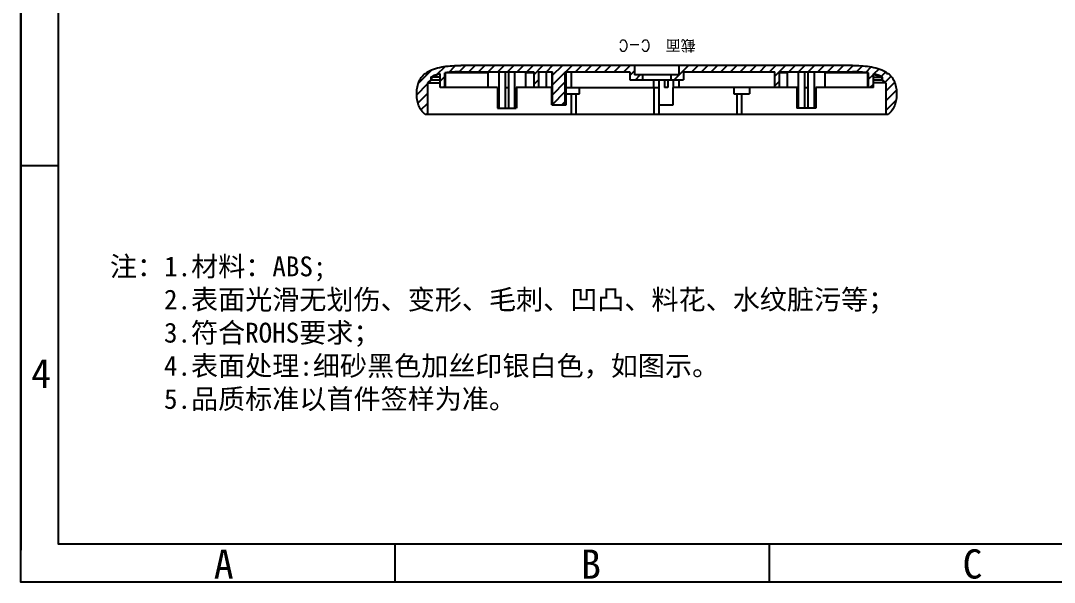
# Model space of a CAD drawing. Header units: millimetres. Extents: x 1791 to 2848, y -3889 to -2778.
# Drawn here: x 1794.7 to 2122.6, y -3282.3 to -3104.3 of the extents above; entities that cross this region are included whole.
import ezdxf

# ---------------------------------------------------------------- set-up
doc = ezdxf.new("R2010")
doc.units = ezdxf.units.MM
doc.styles.get("Standard").update_dxf_attribs({"font": 'txt.shx'})
doc.styles.add('宋体', font='')
doc.styles.get('宋体').set_extended_font_data('SimSun')

# ---------------------------------------------------------------- blocks, each defined once
blk = doc.blocks.new('A$C61A56A23')
for p, q in [((-297, 210), (-297, 4.23)), ((-292, 55), (-297, 55)), ((-247.5, -0.02), (-247.5, 5)), ((-198, -0.02), (-198, 5))]:
    blk.add_line(p, q)
for points in [[(-297, 210), (0, 210), (0, 0), (-297, 0)], [(-292, 205), (-5, 205), (-5, 5), (-292, 5)]]:
    blk.add_lwpolyline(points, close=True)
at = {"color": 7, "linetype": 'Continuous', "char_height": 3.86, "width": 2.6745, "attachment_point": 2, "style": '宋体'}
for s, insert in [('4', (-294.3, 29.5)), ('A', (-270.16, 4.31)), ('B', (-221.61, 4.31)), ('C', (-171.18, 4.34))]:
    blk.add_mtext(s, dxfattribs=dict(at, insert=insert))

msp = doc.modelspace()

# ---------------------------------------------------------------- hatches: boundary and pattern name
at = {"linetype": 'Continuous'}
h = msp.add_hatch(dxfattribs=at)
h.set_pattern_fill('XSEC0003', color=2, scale=2.175428, angle=225, style=0, pattern_type=0)
h.set_pattern_definition([(225, (2436.1522, -2710.4139), (1.53826, -1.53826), [])])
edge = h.paths.add_edge_path()
edge.add_line((1934.36, -3118.49), (1989.47, -3118.49))
edge.add_line((1989.47, -3118.49), (1989.47, -3121.49))
edge.add_line((1989.47, -3121.49), (1991.97, -3121.49))
edge.add_line((1991.97, -3121.49), (1991.97, -3122.99))
edge.add_line((1987.97, -3122.99), (1991.97, -3122.99))
edge.add_line((1987.97, -3120.49), (1987.97, -3122.99))
edge.add_line((1967.49, -3120.49), (1987.97, -3120.49))
edge.add_line((1967.49, -3130.99), (1967.49, -3120.49))
edge.add_line((1963.46, -3130.99), (1967.49, -3130.99))
edge.add_line((1963.46, -3130.99), (1963.46, -3120.49))
edge.add_line((1958.97, -3120.49), (1963.46, -3120.49))
edge.add_line((1958.97, -3120.49), (1958.97, -3125.49))
edge.add_line((1958.97, -3125.49), (1957.47, -3125.49))
edge.add_line((1957.47, -3120.49), (1957.47, -3125.49))
edge.add_line((1934.38, -3120.49), (1957.47, -3120.49))
edge.add_spline(control_points=[(1934.38, -3120.49), (1934.2, -3120.49), (1933.84, -3120.49), (1933.29, -3120.5), (1932.7, -3120.51), (1932.06, -3120.54), (1931.41, -3120.58), (1930.72, -3120.63), (1930, -3120.71), (1929.49, -3120.77), (1929.24, -3120.81)], knot_values=[0, 0, 0, 0, 0.125, 0.25, 0.375, 0.5, 0.625, 0.75, 0.875, 1, 1, 1, 1], degree=3, periodic=0)
edge.add_line((1929.24, -3125.49), (1929.24, -3120.81))
edge.add_line((1929.24, -3125.49), (1927.74, -3125.49))
edge.add_line((1927.74, -3125.49), (1927.74, -3121.09))
edge.add_spline(control_points=[(1927.74, -3121.09), (1927.57, -3121.13), (1927.23, -3121.22), (1926.74, -3121.36), (1926.24, -3121.53), (1925.75, -3121.72), (1925.26, -3121.95), (1924.94, -3122.13), (1924.78, -3122.23)], knot_values=[0, 0, 0, 0, 0.166667, 0.333333, 0.5, 0.666667, 0.833333, 1, 1, 1, 1], degree=3, periodic=0)
edge.add_line((1924.78, -3122.23), (1924.78, -3122.99))
edge.add_line((1924.78, -3122.99), (1923.79, -3123.98))
edge.add_line((1923.79, -3123.98), (1923.79, -3133.99))
edge.add_line((1923.79, -3133.99), (1923.06, -3133.99))
edge.add_spline(control_points=[(1923.06, -3133.99), (1922.82, -3133.8), (1922.37, -3133.41), (1921.78, -3132.71), (1921.29, -3131.94), (1920.92, -3131.12), (1920.65, -3130.26), (1920.48, -3129.37), (1920.38, -3128.46), (1920.36, -3127.82), (1920.36, -3127.49)], knot_values=[0, 0, 0, 0, 0.125, 0.25, 0.375, 0.5, 0.625, 0.75, 0.875, 1, 1, 1, 1], degree=3, periodic=0)
edge.add_spline(control_points=[(1920.36, -3127.49), (1920.36, -3127.16), (1920.38, -3126.51), (1920.48, -3125.58), (1920.66, -3124.68), (1920.93, -3123.82), (1921.31, -3123), (1921.79, -3122.24), (1922.38, -3121.57), (1922.82, -3121.17), (1923.06, -3120.99)], knot_values=[0, 0, 0, 0, 0.125, 0.25, 0.375, 0.5, 0.625, 0.75, 0.875, 1, 1, 1, 1], degree=3, periodic=0)
edge.add_line((1923.06, -3120.99), (1923.56, -3120.99))
edge.add_line((1923.56, -3120.99), (1923.56, -3120.91))
edge.add_spline(control_points=[(1923.56, -3120.91), (1923.56, -3120.85), (1923.58, -3120.74), (1923.67, -3120.58), (1923.75, -3120.51), (1923.8, -3120.48)], knot_values=[0, 0, 0, 0, 0.333333, 0.666667, 1, 1, 1, 1], degree=3, periodic=0)
edge.add_spline(control_points=[(1923.8, -3120.48), (1924.13, -3120.28), (1924.8, -3119.94), (1925.88, -3119.52), (1926.98, -3119.21), (1928.09, -3118.97), (1929.2, -3118.79), (1930.35, -3118.66), (1931.56, -3118.56), (1932.87, -3118.5), (1933.85, -3118.49), (1934.36, -3118.49)], knot_values=[0, 0, 0, 0, 0.111111, 0.222222, 0.333333, 0.444444, 0.555556, 0.666667, 0.777778, 0.888889, 1, 1, 1, 1], degree=3, periodic=0)
edge = h.paths.add_edge_path()
edge.add_line((2003.47, -3118.49), (2058.58, -3118.49))
edge.add_spline(control_points=[(2058.58, -3118.49), (2059.1, -3118.49), (2060.08, -3118.5), (2061.41, -3118.56), (2062.64, -3118.66), (2063.8, -3118.8), (2064.91, -3118.98), (2066.01, -3119.22), (2067.09, -3119.53), (2068.15, -3119.94), (2068.82, -3120.29), (2069.14, -3120.48)], knot_values=[0, 0, 0, 0, 0.111111, 0.222222, 0.333333, 0.444444, 0.555556, 0.666667, 0.777778, 0.888889, 1, 1, 1, 1], degree=3, periodic=0)
edge.add_spline(control_points=[(2069.14, -3120.48), (2069.19, -3120.51), (2069.27, -3120.58), (2069.36, -3120.74), (2069.38, -3120.85), (2069.38, -3120.91)], knot_values=[0, 0, 0, 0, 0.333333, 0.666667, 1, 1, 1, 1], degree=3, periodic=0)
edge.add_line((2069.38, -3120.99), (2069.38, -3120.91))
edge.add_line((2069.38, -3120.99), (2069.88, -3120.99))
edge.add_spline(control_points=[(2069.88, -3120.99), (2070.12, -3121.17), (2070.57, -3121.57), (2071.17, -3122.26), (2071.65, -3123.03), (2072.02, -3123.86), (2072.29, -3124.71), (2072.46, -3125.6), (2072.56, -3126.52), (2072.58, -3127.16), (2072.58, -3127.49)], knot_values=[0, 0, 0, 0, 0.125, 0.25, 0.375, 0.5, 0.625, 0.75, 0.875, 1, 1, 1, 1], degree=3, periodic=0)
edge.add_spline(control_points=[(2072.58, -3127.49), (2072.58, -3127.82), (2072.56, -3128.47), (2072.46, -3129.4), (2072.28, -3130.3), (2072.01, -3131.16), (2071.63, -3131.98), (2071.15, -3132.73), (2070.57, -3133.41), (2070.12, -3133.8), (2069.88, -3133.99)], knot_values=[0, 0, 0, 0, 0.125, 0.25, 0.375, 0.5, 0.625, 0.75, 0.875, 1, 1, 1, 1], degree=3, periodic=0)
edge.add_line((2069.88, -3133.99), (2069.15, -3133.99))
edge.add_line((2069.15, -3123.98), (2069.15, -3133.99))
edge.add_line((2069.15, -3123.98), (2068.16, -3122.99))
edge.add_line((2068.16, -3122.99), (2068.16, -3122.23))
edge.add_spline(control_points=[(2068.16, -3122.23), (2068, -3122.13), (2067.68, -3121.95), (2067.19, -3121.72), (2066.7, -3121.53), (2066.21, -3121.36), (2065.71, -3121.22), (2065.37, -3121.13), (2065.21, -3121.09)], knot_values=[0, 0, 0, 0, 0.166667, 0.333333, 0.5, 0.666667, 0.833333, 1, 1, 1, 1], degree=3, periodic=0)
edge.add_line((2065.21, -3125.49), (2065.21, -3121.09))
edge.add_line((2065.21, -3125.49), (2063.71, -3125.49))
edge.add_line((2063.71, -3125.49), (2063.71, -3120.81))
edge.add_spline(control_points=[(2063.71, -3120.81), (2063.46, -3120.78), (2062.98, -3120.71), (2062.27, -3120.64), (2061.59, -3120.58), (2060.92, -3120.54), (2060.28, -3120.52), (2059.67, -3120.5), (2059.11, -3120.49), (2058.74, -3120.49), (2058.56, -3120.49)], knot_values=[0, 0, 0, 0, 0.125, 0.25, 0.375, 0.5, 0.625, 0.75, 0.875, 1, 1, 1, 1], degree=3, periodic=0)
edge.add_line((2035.47, -3120.49), (2058.56, -3120.49))
edge.add_line((2035.47, -3125.49), (2035.47, -3120.49))
edge.add_line((2035.47, -3125.49), (2033.97, -3125.49))
edge.add_line((2033.97, -3125.49), (2033.97, -3120.49))
edge.add_line((2004.97, -3120.49), (2033.97, -3120.49))
edge.add_line((2004.97, -3120.49), (2004.97, -3122.99))
edge.add_line((2000.97, -3122.99), (2004.97, -3122.99))
edge.add_line((2000.97, -3121.49), (2000.97, -3122.99))
edge.add_line((2000.97, -3121.49), (2003.47, -3121.49))
edge.add_line((2003.47, -3118.49), (2003.47, -3121.49))

# ---------------------------------------------------------------- linework, layer by layer
at = {"color": 7, "linetype": 'Continuous'}
for p, q in [((2058.58, -3118.49), (1934.36, -3118.49)), ((1989.47, -3118.49), (1989.47, -3121.49)), ((2003.47, -3118.49), (2003.47, -3121.49)), ((1923.06, -3120.99), (1923.56, -3120.99)), ((1923.56, -3120.99), (1923.56, -3120.91)), ((1927.74, -3125.49), (1927.74, -3121.09)), ((1929.24, -3125.49), (1929.24, -3120.81)), ((1929.52, -3120.81), (1929.49, -3120.81)), ((1929.54, -3120.81), (1929.52, -3120.81)), ((1929.52, -3125.49), (1929.52, -3120.81)), ((1942.97, -3120.81), (1929.54, -3120.81)), ((1934.38, -3120.49), (1957.47, -3120.49)), ((1942.97, -3125.49), (1942.97, -3120.49)), ((1946.52, -3131.99), (1946.52, -3120.49)), ((1948.47, -3131.99), (1948.47, -3120.49)), ((1949.47, -3120.49), (1949.47, -3131.99)), ((1951.42, -3120.49), (1951.42, -3131.99)), ((1954.97, -3125.49), (1954.97, -3120.49)), ((1957.47, -3120.81), (1954.97, -3120.81)), ((1957.47, -3120.49), (1957.47, -3125.49)), ((1958.97, -3120.49), (1963.46, -3120.49)), ((1958.97, -3120.49), (1958.97, -3125.49)), ((1961.47, -3125.49), (1961.47, -3120.49)), ((1963.28, -3125.49), (1963.28, -3120.49)), ((1963.46, -3130.99), (1963.46, -3120.49)), ((1967.49, -3120.49), (1987.97, -3120.49)), ((1967.49, -3130.99), (1967.49, -3120.49)), ((1967.66, -3120.49), (1967.66, -3125.49)), ((1969.47, -3125.49), (1969.47, -3120.49)), ((1987.97, -3120.49), (1987.97, -3122.99)), ((2003.47, -3121.49), (1989.47, -3121.49)), ((1991.97, -3121.49), (1991.97, -3122.99)), ((2000.97, -3121.49), (2000.97, -3122.99)), ((2004.97, -3120.49), (2004.97, -3122.99)), ((2004.97, -3120.49), (2033.97, -3120.49)), ((2033.97, -3125.49), (2033.97, -3120.49)), ((2035.47, -3125.49), (2035.47, -3120.49)), ((2035.47, -3120.49), (2058.56, -3120.49)), ((2037.97, -3120.81), (2035.47, -3120.81)), ((2037.97, -3125.49), (2037.97, -3120.49)), ((2041.52, -3131.99), (2041.52, -3120.49)), ((2043.47, -3131.99), (2043.47, -3120.49)), ((2044.47, -3120.49), (2044.47, -3131.99)), ((2046.42, -3120.49), (2046.42, -3131.99)), ((2049.97, -3125.49), (2049.97, -3120.49)), ((2063.39, -3120.81), (2049.97, -3120.81)), ((2063.42, -3120.81), (2063.39, -3120.81)), ((2063.42, -3125.49), (2063.42, -3120.81)), ((2063.71, -3125.49), (2063.71, -3120.81)), ((2065.21, -3125.49), (2065.21, -3121.09)), ((2069.38, -3120.99), (2069.38, -3120.91)), ((2069.38, -3120.99), (2069.88, -3120.99)), ((1924.78, -3122.99), (1923.79, -3123.98)), ((1923.79, -3123.98), (1924.03, -3123.98)), ((1923.79, -3123.98), (1923.79, -3133.99)), ((1924.03, -3123.98), (1925.02, -3122.99)), ((1924.03, -3123.98), (1924.08, -3123.99)), ((1925.07, -3122.99), (1924.08, -3123.99)), ((1925.02, -3122.23), (1924.78, -3122.23)), ((1924.78, -3122.23), (1924.78, -3122.99)), ((1924.78, -3122.99), (1925.07, -3122.99)), ((1925.02, -3122.23), (1925.07, -3122.23)), ((1925.02, -3122.23), (1925.02, -3122.23)), ((1925.02, -3122.23), (1925.02, -3122.99)), ((1925.07, -3122.23), (1925.08, -3122.23)), ((1925.07, -3122.23), (1925.07, -3122.99)), ((1927.73, -3122.23), (1925.08, -3122.23)), ((1987.97, -3122.99), (2004.97, -3122.99)), ((1995.47, -3122.99), (1995.47, -3125.49)), ((1997.28, -3125.49), (1997.28, -3122.99)), ((1998.98, -3122.99), (1998.98, -3125.49)), ((1999.98, -3122.99), (1999.98, -3125.49)), ((2001.67, -3122.99), (2001.67, -3125.49)), ((2003.47, -3122.99), (2003.47, -3125.49)), ((2065.21, -3122.99), (2067.93, -3122.99)), ((2067.93, -3122.23), (2067.93, -3122.99)), ((2067.93, -3122.23), (2068.16, -3122.23)), ((2067.93, -3122.99), (2068.93, -3123.99)), ((2067.93, -3122.99), (2068.16, -3122.99)), ((2068.16, -3122.99), (2068.16, -3122.23)), ((2069.15, -3123.98), (2068.16, -3122.99)), ((2068.92, -3123.99), (2069.15, -3123.98)), ((2069.15, -3123.98), (2069.15, -3133.99)), ((1946.01, -3125.49), (1927.74, -3125.49)), ((1945.97, -3125.49), (1945.97, -3131.99)), ((1946.01, -3125.49), (1946.01, -3131.99)), ((1948.47, -3125.49), (1949.47, -3125.49)), ((1963.28, -3125.49), (1951.93, -3125.49)), ((1951.93, -3131.99), (1951.93, -3125.49)), ((1951.97, -3125.49), (1951.97, -3131.99)), ((1963.22, -3130.99), (1963.22, -3125.49)), ((1967.66, -3125.49), (1997.28, -3125.49)), ((1967.72, -3130.99), (1967.72, -3125.49)), ((1967.72, -3127.49), (1971.97, -3127.49)), ((1969.47, -3133.99), (1969.47, -3127.49)), ((1970.97, -3133.99), (1970.97, -3127.49)), ((1971.97, -3127.49), (1971.97, -3125.49)), ((1995.72, -3133.99), (1995.72, -3125.49)), ((1997.22, -3133.99), (1997.22, -3125.49)), ((1999.98, -3125.49), (1998.98, -3125.49)), ((2041.01, -3125.49), (2001.67, -3125.49)), ((2001.72, -3130.99), (2001.72, -3125.49)), ((2020.97, -3125.49), (2020.97, -3127.49)), ((2020.97, -3127.49), (2025.97, -3127.49)), ((2021.97, -3133.99), (2021.97, -3127.49)), ((2023.47, -3133.99), (2023.47, -3127.49)), ((2025.97, -3125.49), (2025.97, -3127.49)), ((2040.97, -3125.49), (2040.97, -3131.99)), ((2041.01, -3125.49), (2041.01, -3131.99)), ((2043.47, -3125.49), (2044.47, -3125.49)), ((2046.93, -3131.99), (2046.93, -3125.49)), ((2065.21, -3125.49), (2046.93, -3125.49)), ((2046.97, -3125.49), (2046.97, -3131.99)), ((1963.22, -3130.99), (1967.72, -3130.99)), ((1997.22, -3130.99), (2001.72, -3130.99)), ((2069.88, -3133.99), (1923.06, -3133.99)), ((1945.97, -3131.99), (1951.93, -3131.99)), ((2046.93, -3131.99), (2040.97, -3131.99))]:
    msp.add_line(p, q, dxfattribs=at)
for points, knots in [([(1923.8, -3120.48), (1924.57, -3120.01), (1926.27, -3119.33), (1928.94, -3118.79), (1931.64, -3118.53), (1933.45, -3118.49), (1934.36, -3118.49)], [0, 0, 0, 0, 0.249664, 0.499689, 0.749825, 1, 1, 1, 1]), ([(2058.58, -3118.49), (2059.49, -3118.49), (2061.3, -3118.53), (2064, -3118.79), (2066.67, -3119.33), (2068.37, -3120.01), (2069.14, -3120.48)], [0, 0, 0, 0, 0.250176, 0.500313, 0.750338, 1, 1, 1, 1]), ([(1920.36, -3127.49), (1920.36, -3126.88), (1920.43, -3125.66), (1920.85, -3123.87), (1921.71, -3122.24), (1922.58, -3121.36), (1923.06, -3120.99)], [0, 0, 0, 0, 0.250278, 0.500359, 0.750185, 1, 1, 1, 1]), ([(1923.56, -3120.91), (1923.56, -3120.87), (1923.59, -3120.7), (1923.69, -3120.55), (1923.8, -3120.48)], [0, 0, 0, 0, 0.253477, 1, 1, 1, 1]), ([(1927.74, -3121.09), (1927.22, -3121.22), (1926.2, -3121.51), (1925.23, -3121.95), (1924.78, -3122.23)], [0, 0, 0, 0, 0.500221, 1, 1, 1, 1]), ([(1927.75, -3121.15), (1927.23, -3121.28), (1926.29, -3121.57), (1925.4, -3122), (1925.02, -3122.23)], [0, 0, 0, 0, 0.551061, 1, 1, 1, 1]), ([(1927.75, -3121.16), (1927.24, -3121.29), (1926.32, -3121.58), (1925.45, -3122), (1925.08, -3122.23)], [0, 0, 0, 0, 0.550323, 1, 1, 1, 1]), ([(1934.38, -3120.49), (1933.52, -3120.49), (1931.8, -3120.53), (1930.09, -3120.69), (1929.24, -3120.81)], [0, 0, 0, 0, 0.500044, 1, 1, 1, 1]), ([(1929.54, -3120.81), (1930.28, -3120.7), (1931.89, -3120.54), (1933.51, -3120.49), (1934.38, -3120.49)], [0, 0, 0, 0, 0.461759, 1, 1, 1, 1]), ([(2063.71, -3120.81), (2062.86, -3120.69), (2061.14, -3120.53), (2059.42, -3120.49), (2058.56, -3120.49)], [0, 0, 0, 0, 0.499955, 1, 1, 1, 1]), ([(2058.56, -3120.49), (2059.43, -3120.49), (2061.04, -3120.54), (2062.65, -3120.7), (2063.39, -3120.81)], [0, 0, 0, 0, 0.538164, 1, 1, 1, 1]), ([(2065.19, -3121.16), (2065.7, -3121.29), (2066.62, -3121.58), (2067.49, -3122), (2067.86, -3122.22)], [0, 0, 0, 0, 0.550244, 1, 1, 1, 1]), ([(2068.16, -3122.23), (2067.71, -3121.95), (2066.74, -3121.51), (2065.72, -3121.22), (2065.21, -3121.09)], [0, 0, 0, 0, 0.499778, 1, 1, 1, 1]), ([(2065.21, -3121.2), (2065.69, -3121.33), (2066.55, -3121.61), (2067.37, -3122.01), (2067.72, -3122.22)], [0, 0, 0, 0, 0.547908, 1, 1, 1, 1]), ([(2069.14, -3120.48), (2069.18, -3120.5), (2069.31, -3120.61), (2069.38, -3120.78), (2069.38, -3120.91)], [0, 0, 0, 0, 0.253457, 1, 1, 1, 1]), ([(2069.88, -3120.99), (2070.36, -3121.36), (2071.23, -3122.24), (2072.09, -3123.87), (2072.51, -3125.66), (2072.58, -3126.88), (2072.58, -3127.49)], [0, 0, 0, 0, 0.249819, 0.499647, 0.749725, 1, 1, 1, 1]), ([(1924.08, -3123.99), (1924.18, -3123.97), (1924.53, -3123.97), (1925.24, -3123.98), (1926.35, -3123.98), (1927.21, -3123.98), (1927.71, -3123.98)], [0, 0, 0, 0, 0.085153, 0.28231, 0.588904, 1, 1, 1, 1]), ([(1925.07, -3122.99), (1925.1, -3122.98), (1925.17, -3122.99), (1925.33, -3122.99), (1925.55, -3122.99), (1925.85, -3122.99), (1926.22, -3122.99), (1926.86, -3122.99), (1927.37, -3122.99), (1927.73, -3122.99)], [0, 0, 0, 0, 0.029133, 0.086396, 0.171458, 0.284226, 0.424177, 0.590563, 1, 1, 1, 1]), ([(2068.93, -3123.99), (2068.91, -3123.99), (2068.88, -3123.98), (2068.83, -3123.98), (2068.72, -3123.98), (2068.5, -3123.97), (2068.12, -3123.97), (2067.59, -3123.98), (2066.92, -3123.98), (2066.11, -3123.98), (2065.52, -3123.98), (2065.21, -3123.98)], [0, 0, 0, 0, 0.014362, 0.024014, 0.039595, 0.102213, 0.205565, 0.347702, 0.528272, 0.746032, 1, 1, 1, 1]), ([(2065.23, -3122.22), (2065.77, -3122.22), (2066.49, -3122.23), (2067.32, -3122.23), (2067.61, -3122.23), (2067.72, -3122.22)], [0, 0, 0, 0, 0.64787, 0.863136, 1, 1, 1, 1]), ([(2067.72, -3122.22), (2067.75, -3122.22), (2067.8, -3122.22), (2067.84, -3122.22), (2067.86, -3122.22)], [0, 0, 0, 0, 0.617971, 1, 1, 1, 1]), ([(2067.86, -3122.22), (2067.87, -3122.22), (2067.89, -3122.23), (2067.92, -3122.23), (2067.93, -3122.23)], [0, 0, 0, 0, 0.336969, 1, 1, 1, 1]), ([(1923.06, -3133.99), (1922.58, -3133.62), (1921.71, -3132.74), (1920.85, -3131.1), (1920.43, -3129.32), (1920.36, -3128.1), (1920.36, -3127.49)], [0, 0, 0, 0, 0.249819, 0.499647, 0.749725, 1, 1, 1, 1]), ([(2072.58, -3127.49), (2072.58, -3128.1), (2072.51, -3129.32), (2072.09, -3131.1), (2071.23, -3132.74), (2070.36, -3133.62), (2069.88, -3133.99)], [0, 0, 0, 0, 0.250278, 0.500359, 0.750185, 1, 1, 1, 1])]:
    msp.add_open_spline(points, degree=3, knots=knots, dxfattribs=at)

# ---------------------------------------------------------------- block references
at = {"xscale": 2.4, "yscale": 2.4, "zscale": 2.4}
msp.add_blockref('A$C61A56A23', (2507.5, -3282.25), dxfattribs=at)

# ---------------------------------------------------------------- texts
at = {"color": 2, "linetype": 'Continuous', "insert": (1984.36, -3113.94), "char_height": 3.5, "width": 93.7125, "attachment_point": 3, "rotation": 180, "line_spacing_factor": 0.9}
msp.add_mtext('{\\fSimSun|b0|i0|c134|p2;截面  }C-C', dxfattribs=at)
at = {"insert": (1823.02, -3179.01), "char_height": 6.3, "width": 292.4144, "attachment_point": 1, "style": '宋体'}
msp.add_mtext('注：1.材料：ABS;\\P    2.表面光滑无划伤、变形、毛刺、凹凸、料花、水纹脏污等；\\P    3.符合ROHS要求；\\P    4.表面处理:细砂黑色加丝印银白色，如图示。\\P    5.品质标准以首件签样为准。', dxfattribs=at)

doc.saveas('drawing.dxf')
